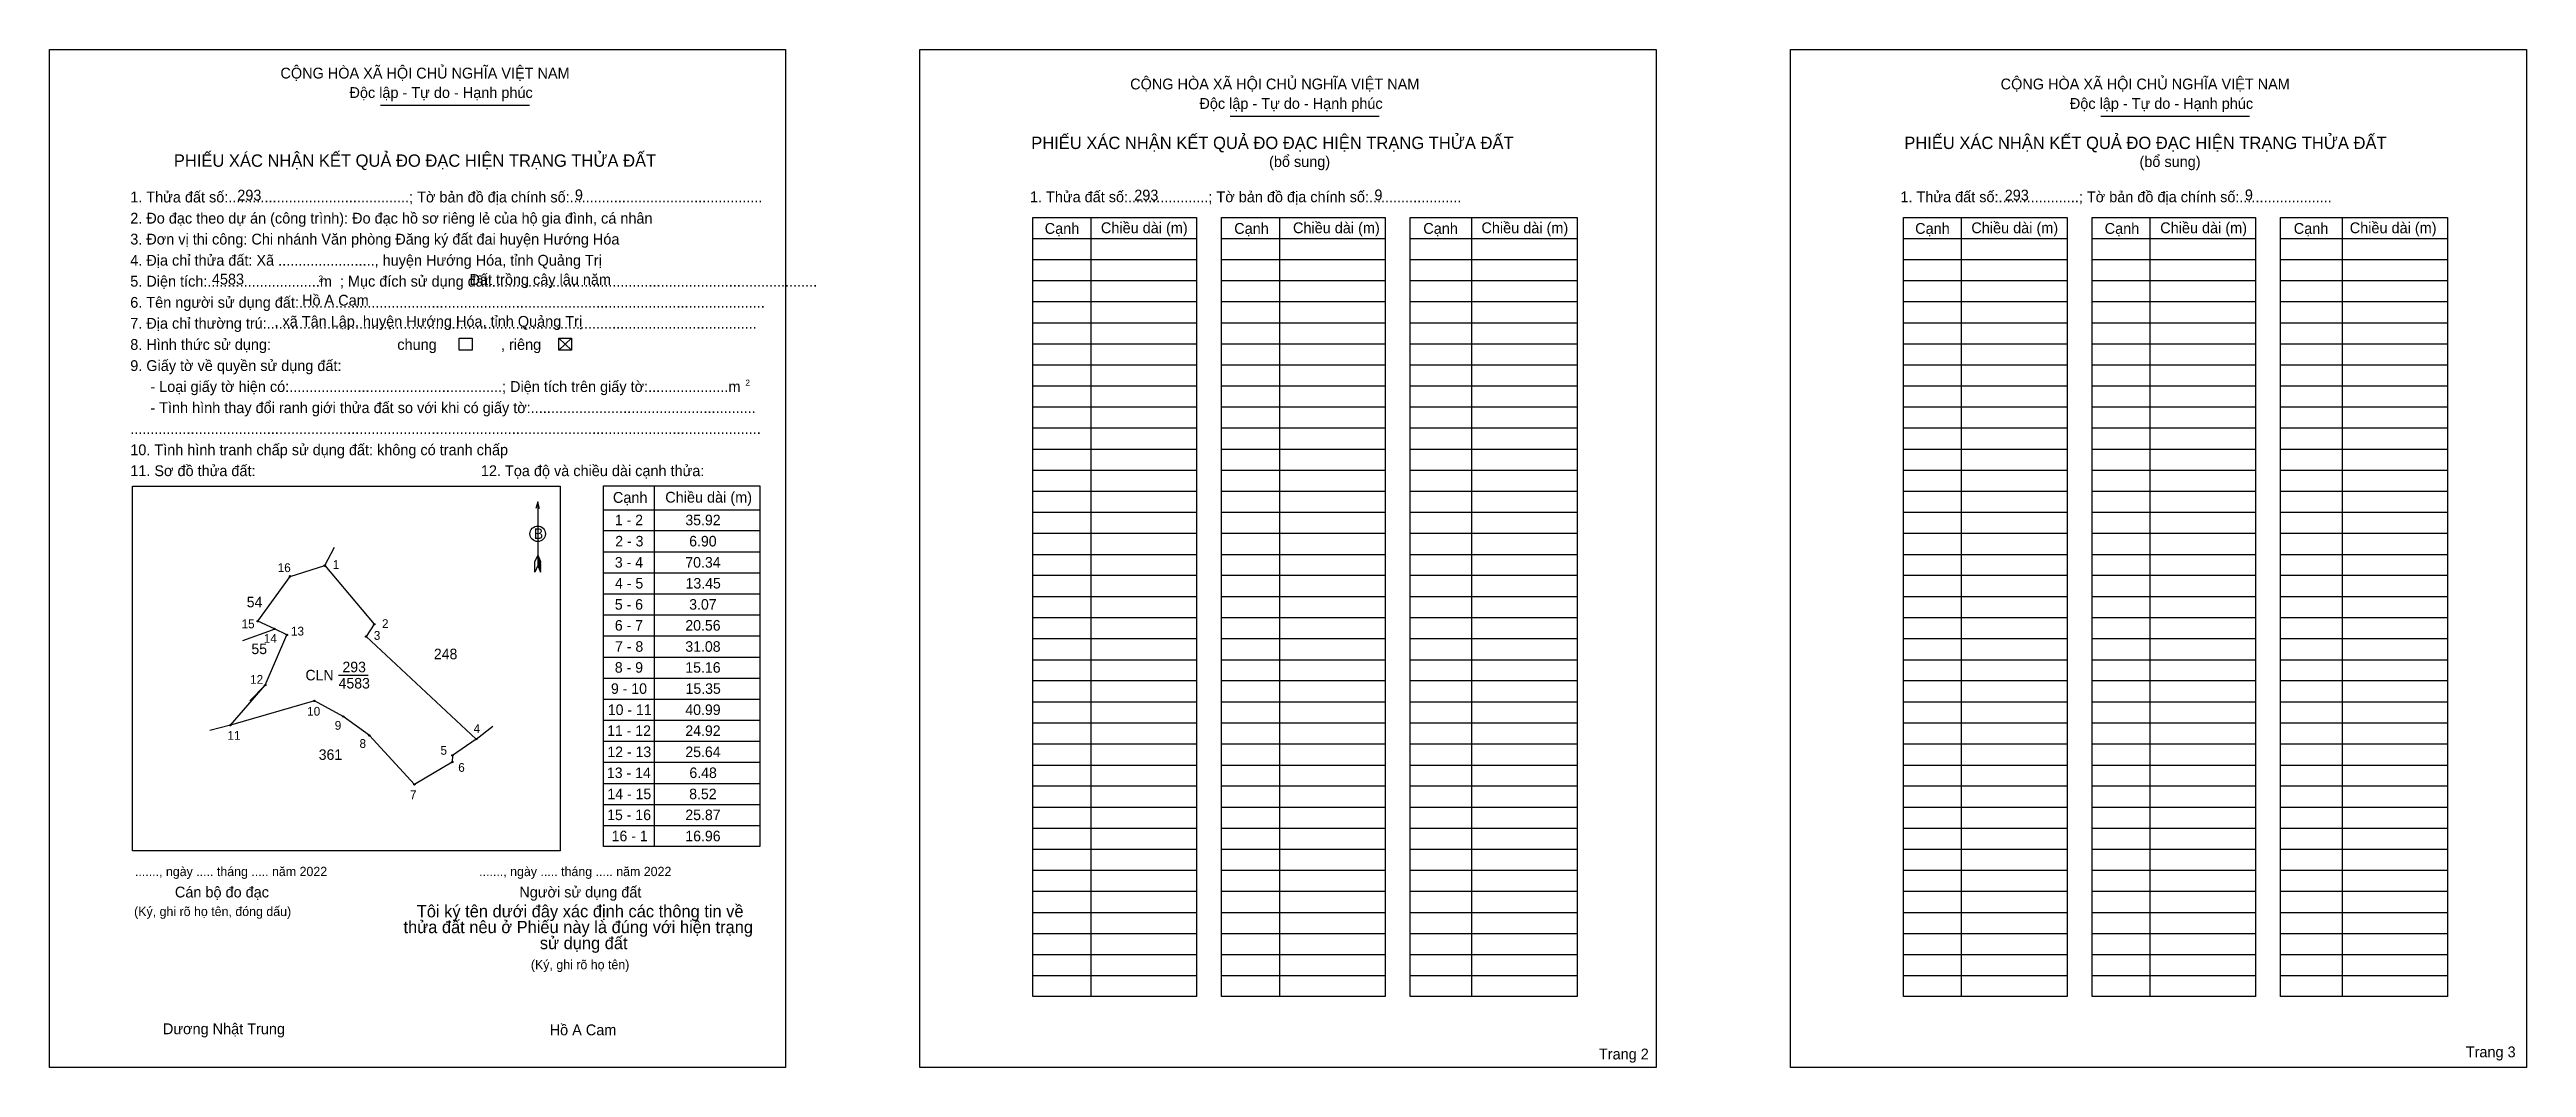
# Model space of a CAD drawing. Extents: x 544861 to 546020, y 1837409 to 1837886.
import ezdxf

# ---------------------------------------------------------------- set-up
doc = ezdxf.new("R2010")
doc.units = 0
for name, color, linetype in [('Level 1', 7, 'Continuous'), ('Level 10', 7, 'Continuous'), ('Level 11', 7, 'Continuous'), ('Level 13', 7, 'Continuous'), ('Level 2', 7, 'Continuous'), ('Level 25', 7, 'Continuous'), ('Level 27', 7, 'Continuous'), ('Level 36', 7, 'Continuous'), ('Level 48', 7, 'Continuous'), ('Level 50', 7, 'Continuous'), ('Level 52', 7, 'Continuous'), ('Level 55', 7, 'Continuous'), ('Level 6', 7, 'Continuous'), ('Level 9', 7, 'Continuous')]:
    doc.layers.add(name, color=color, linetype=linetype)

msp = doc.modelspace()

# ---------------------------------------------------------------- linework, layer by layer
at = {"layer": 'Level 1'}
for p, q in [((544860.6, 1837885.8), (544860.6, 1837885.8)), ((545268, 1837885.8), (545268, 1837885.8)), ((545015.5, 1837859.7), (545085.2, 1837859.7)), ((545413.2, 1837854.6), (545482.9, 1837854.6)), ((545820.7, 1837854.6), (545890.3, 1837854.6)), ((545348, 1837807.2), (545348, 1837442.5)), ((545436.3, 1837807.2), (545436.3, 1837442.5)), ((545526.2, 1837807.2), (545526.2, 1837442.5)), ((545755.4, 1837807.2), (545755.4, 1837442.5)), ((545843.7, 1837807.2), (545843.7, 1837442.5)), ((545933.6, 1837807.2), (545933.6, 1837442.5)), ((545320.9, 1837797.4), (545397.5, 1837797.4)), ((545409.2, 1837797.4), (545485.7, 1837797.4)), ((545497.4, 1837797.4), (545575.6, 1837797.4)), ((545728.3, 1837797.4), (545804.9, 1837797.4)), ((545816.6, 1837797.4), (545893.1, 1837797.4)), ((545904.8, 1837797.4), (545983, 1837797.4)), ((545320.9, 1837787.5), (545397.5, 1837787.5)), ((545409.2, 1837787.5), (545485.7, 1837787.5)), ((545497.4, 1837787.5), (545575.6, 1837787.5)), ((545728.3, 1837787.5), (545804.9, 1837787.5)), ((545816.6, 1837787.5), (545893.1, 1837787.5)), ((545904.8, 1837787.5), (545983, 1837787.5)), ((545320.9, 1837777.7), (545397.5, 1837777.7)), ((545409.2, 1837777.7), (545485.7, 1837777.7)), ((545497.4, 1837777.7), (545575.6, 1837777.7)), ((545728.3, 1837777.7), (545804.9, 1837777.7)), ((545816.6, 1837777.7), (545893.1, 1837777.7)), ((545904.8, 1837777.7), (545983, 1837777.7)), ((545320.9, 1837767.8), (545397.5, 1837767.8)), ((545409.2, 1837767.8), (545485.7, 1837767.8)), ((545497.4, 1837767.8), (545575.6, 1837767.8)), ((545728.3, 1837767.8), (545804.9, 1837767.8)), ((545816.6, 1837767.8), (545893.1, 1837767.8)), ((545904.8, 1837767.8), (545983, 1837767.8)), ((545099, 1837750.7), (545104.9, 1837745.1)), ((545099, 1837745.1), (545104.9, 1837750.7)), ((545320.9, 1837757.9), (545397.5, 1837757.9)), ((545409.2, 1837757.9), (545485.7, 1837757.9)), ((545497.4, 1837757.9), (545575.6, 1837757.9)), ((545728.3, 1837757.9), (545804.9, 1837757.9)), ((545816.6, 1837757.9), (545893.1, 1837757.9)), ((545904.8, 1837757.9), (545983, 1837757.9)), ((545320.9, 1837748.1), (545397.5, 1837748.1)), ((545320.9, 1837738.2), (545397.5, 1837738.2)), ((545409.2, 1837748.1), (545485.7, 1837748.1)), ((545409.2, 1837738.2), (545485.7, 1837738.2)), ((545497.4, 1837748.1), (545575.6, 1837748.1)), ((545497.4, 1837738.2), (545575.6, 1837738.2)), ((545728.3, 1837748.1), (545804.9, 1837748.1)), ((545728.3, 1837738.2), (545804.9, 1837738.2)), ((545816.6, 1837748.1), (545893.1, 1837748.1)), ((545816.6, 1837738.2), (545893.1, 1837738.2)), ((545904.8, 1837748.1), (545983, 1837748.1)), ((545904.8, 1837738.2), (545983, 1837738.2)), ((545320.9, 1837728.4), (545397.5, 1837728.4)), ((545409.2, 1837728.4), (545485.7, 1837728.4)), ((545497.4, 1837728.4), (545575.6, 1837728.4)), ((545728.3, 1837728.4), (545804.9, 1837728.4)), ((545816.6, 1837728.4), (545893.1, 1837728.4)), ((545904.8, 1837728.4), (545983, 1837728.4)), ((545320.9, 1837718.5), (545397.5, 1837718.5)), ((545409.2, 1837718.5), (545485.7, 1837718.5)), ((545497.4, 1837718.5), (545575.6, 1837718.5)), ((545728.3, 1837718.5), (545804.9, 1837718.5)), ((545816.6, 1837718.5), (545893.1, 1837718.5)), ((545904.8, 1837718.5), (545983, 1837718.5)), ((545320.9, 1837708.7), (545397.5, 1837708.7)), ((545409.2, 1837708.7), (545485.7, 1837708.7)), ((545497.4, 1837708.7), (545575.6, 1837708.7)), ((545728.3, 1837708.7), (545804.9, 1837708.7)), ((545816.6, 1837708.7), (545893.1, 1837708.7)), ((545904.8, 1837708.7), (545983, 1837708.7)), ((545320.9, 1837698.8), (545397.5, 1837698.8)), ((545409.2, 1837698.8), (545485.7, 1837698.8)), ((545497.4, 1837698.8), (545575.6, 1837698.8)), ((545728.3, 1837698.8), (545804.9, 1837698.8)), ((545816.6, 1837698.8), (545893.1, 1837698.8)), ((545904.8, 1837698.8), (545983, 1837698.8)), ((544899.4, 1837681.4), (544899.4, 1837681.4)), ((545143.6, 1837681.5), (545143.6, 1837512.7)), ((545320.9, 1837688.9), (545397.5, 1837688.9)), ((545320.9, 1837679.1), (545397.5, 1837679.1)), ((545409.2, 1837688.9), (545485.7, 1837688.9)), ((545409.2, 1837679.1), (545485.7, 1837679.1)), ((545497.4, 1837688.9), (545575.6, 1837688.9)), ((545497.4, 1837679.1), (545575.6, 1837679.1)), ((545728.3, 1837688.9), (545804.9, 1837688.9)), ((545728.3, 1837679.1), (545804.9, 1837679.1)), ((545816.6, 1837688.9), (545893.1, 1837688.9)), ((545816.6, 1837679.1), (545893.1, 1837679.1)), ((545904.8, 1837688.9), (545983, 1837688.9)), ((545904.8, 1837679.1), (545983, 1837679.1)), ((545089.1, 1837674), (545089.1, 1837644.2)), ((545119.9, 1837670.4), (545193, 1837670.4)), ((545320.9, 1837669.2), (545397.5, 1837669.2)), ((545409.2, 1837669.2), (545485.7, 1837669.2)), ((545497.4, 1837669.2), (545575.6, 1837669.2)), ((545728.3, 1837669.2), (545804.9, 1837669.2)), ((545816.6, 1837669.2), (545893.1, 1837669.2)), ((545904.8, 1837669.2), (545983, 1837669.2)), ((545119.9, 1837660.6), (545193, 1837660.6)), ((545320.9, 1837659.4), (545397.5, 1837659.4)), ((545409.2, 1837659.4), (545485.7, 1837659.4)), ((545497.4, 1837659.4), (545575.6, 1837659.4)), ((545728.3, 1837659.4), (545804.9, 1837659.4)), ((545816.6, 1837659.4), (545893.1, 1837659.4)), ((545904.8, 1837659.4), (545983, 1837659.4)), ((545089.1, 1837649.1), (545087.8, 1837646.1)), ((545087.8, 1837641.2), (545087.8, 1837646.1)), ((545089.1, 1837644.2), (545087.8, 1837641.2)), ((545089.1, 1837649.1), (545090.4, 1837646.1)), ((545089.1, 1837648.7), (545090.4, 1837645.7)), ((545089.1, 1837648.3), (545090.4, 1837645.2)), ((545089.1, 1837647.9), (545090.4, 1837644.8)), ((545089.1, 1837647.4), (545090.4, 1837644.3)), ((545089.1, 1837647), (545090.4, 1837643.9)), ((545089.1, 1837646.6), (545090.4, 1837643.5)), ((545089.1, 1837646.1), (545090.4, 1837643)), ((545089.1, 1837645.7), (545090.4, 1837642.6)), ((545089.1, 1837645.3), (545090.4, 1837642.1)), ((545089.1, 1837644.9), (545090.4, 1837641.7)), ((545089.1, 1837644.2), (545090.4, 1837641.2)), ((545090.4, 1837641.2), (545090.4, 1837646.1)), ((545119.9, 1837650.7), (545193, 1837650.7)), ((545320.9, 1837649.5), (545397.5, 1837649.5)), ((545409.2, 1837649.5), (545485.7, 1837649.5)), ((545497.4, 1837649.5), (545575.6, 1837649.5)), ((545728.3, 1837649.5), (545804.9, 1837649.5)), ((545816.6, 1837649.5), (545893.1, 1837649.5)), ((545904.8, 1837649.5), (545983, 1837649.5)), ((545119.9, 1837640.9), (545193, 1837640.9)), ((545320.9, 1837639.7), (545397.5, 1837639.7)), ((545409.2, 1837639.7), (545485.7, 1837639.7)), ((545497.4, 1837639.7), (545575.6, 1837639.7)), ((545728.3, 1837639.7), (545804.9, 1837639.7)), ((545816.6, 1837639.7), (545893.1, 1837639.7)), ((545904.8, 1837639.7), (545983, 1837639.7)), ((545119.9, 1837631), (545193, 1837631)), ((545119.9, 1837621.2), (545193, 1837621.2)), ((545320.9, 1837629.8), (545397.5, 1837629.8)), ((545409.2, 1837629.8), (545485.7, 1837629.8)), ((545497.4, 1837629.8), (545575.6, 1837629.8)), ((545728.3, 1837629.8), (545804.9, 1837629.8)), ((545816.6, 1837629.8), (545893.1, 1837629.8)), ((545904.8, 1837629.8), (545983, 1837629.8)), ((545119.9, 1837611.3), (545193, 1837611.3)), ((545320.9, 1837619.9), (545397.5, 1837619.9)), ((545320.9, 1837610.1), (545397.5, 1837610.1)), ((545409.2, 1837619.9), (545485.7, 1837619.9)), ((545409.2, 1837610.1), (545485.7, 1837610.1)), ((545497.4, 1837619.9), (545575.6, 1837619.9)), ((545497.4, 1837610.1), (545575.6, 1837610.1)), ((545728.3, 1837619.9), (545804.9, 1837619.9)), ((545728.3, 1837610.1), (545804.9, 1837610.1)), ((545816.6, 1837619.9), (545893.1, 1837619.9)), ((545816.6, 1837610.1), (545893.1, 1837610.1)), ((545904.8, 1837619.9), (545983, 1837619.9)), ((545904.8, 1837610.1), (545983, 1837610.1)), ((545119.9, 1837601.4), (545193, 1837601.4)), ((545320.9, 1837600.2), (545397.5, 1837600.2)), ((545409.2, 1837600.2), (545485.7, 1837600.2)), ((545497.4, 1837600.2), (545575.6, 1837600.2)), ((545728.3, 1837600.2), (545804.9, 1837600.2)), ((545816.6, 1837600.2), (545893.1, 1837600.2)), ((545904.8, 1837600.2), (545983, 1837600.2)), ((545119.9, 1837591.6), (545193, 1837591.6)), ((545320.9, 1837590.4), (545397.5, 1837590.4)), ((545409.2, 1837590.4), (545485.7, 1837590.4)), ((545497.4, 1837590.4), (545575.6, 1837590.4)), ((545728.3, 1837590.4), (545804.9, 1837590.4)), ((545816.6, 1837590.4), (545893.1, 1837590.4)), ((545904.8, 1837590.4), (545983, 1837590.4)), ((545119.9, 1837581.7), (545193, 1837581.7)), ((545320.9, 1837580.5), (545397.5, 1837580.5)), ((545409.2, 1837580.5), (545485.7, 1837580.5)), ((545497.4, 1837580.5), (545575.6, 1837580.5)), ((545728.3, 1837580.5), (545804.9, 1837580.5)), ((545816.6, 1837580.5), (545893.1, 1837580.5)), ((545904.8, 1837580.5), (545983, 1837580.5)), ((545119.9, 1837571.9), (545193, 1837571.9)), ((545320.9, 1837570.7), (545397.5, 1837570.7)), ((545409.2, 1837570.7), (545485.7, 1837570.7)), ((545497.4, 1837570.7), (545575.6, 1837570.7)), ((545728.3, 1837570.7), (545804.9, 1837570.7)), ((545816.6, 1837570.7), (545893.1, 1837570.7)), ((545904.8, 1837570.7), (545983, 1837570.7)), ((545119.9, 1837562), (545193, 1837562)), ((545119.9, 1837552.2), (545193, 1837552.2)), ((545320.9, 1837560.8), (545397.5, 1837560.8)), ((545409.2, 1837560.8), (545485.7, 1837560.8)), ((545497.4, 1837560.8), (545575.6, 1837560.8)), ((545728.3, 1837560.8), (545804.9, 1837560.8)), ((545816.6, 1837560.8), (545893.1, 1837560.8)), ((545904.8, 1837560.8), (545983, 1837560.8)), ((545119.9, 1837542.3), (545193, 1837542.3)), ((545320.9, 1837550.9), (545397.5, 1837550.9)), ((545320.9, 1837541.1), (545397.5, 1837541.1)), ((545409.2, 1837550.9), (545485.7, 1837550.9)), ((545409.2, 1837541.1), (545485.7, 1837541.1)), ((545497.4, 1837550.9), (545575.6, 1837550.9)), ((545497.4, 1837541.1), (545575.6, 1837541.1)), ((545728.3, 1837550.9), (545804.9, 1837550.9)), ((545728.3, 1837541.1), (545804.9, 1837541.1)), ((545816.6, 1837550.9), (545893.1, 1837550.9)), ((545816.6, 1837541.1), (545893.1, 1837541.1)), ((545904.8, 1837550.9), (545983, 1837550.9)), ((545904.8, 1837541.1), (545983, 1837541.1)), ((545119.9, 1837532.4), (545193, 1837532.4)), ((545320.9, 1837531.2), (545397.5, 1837531.2)), ((545409.2, 1837531.2), (545485.7, 1837531.2)), ((545497.4, 1837531.2), (545575.6, 1837531.2)), ((545728.3, 1837531.2), (545804.9, 1837531.2)), ((545816.6, 1837531.2), (545893.1, 1837531.2)), ((545904.8, 1837531.2), (545983, 1837531.2)), ((545119.9, 1837522.6), (545193, 1837522.6)), ((545320.9, 1837521.4), (545397.5, 1837521.4)), ((545409.2, 1837521.4), (545485.7, 1837521.4)), ((545497.4, 1837521.4), (545575.6, 1837521.4)), ((545728.3, 1837521.4), (545804.9, 1837521.4)), ((545816.6, 1837521.4), (545893.1, 1837521.4)), ((545904.8, 1837521.4), (545983, 1837521.4)), ((545099.6, 1837510.8), (545099.6, 1837510.8)), ((545320.9, 1837511.5), (545397.5, 1837511.5)), ((545409.2, 1837511.5), (545485.7, 1837511.5)), ((545497.4, 1837511.5), (545575.6, 1837511.5)), ((545728.3, 1837511.5), (545804.9, 1837511.5)), ((545816.6, 1837511.5), (545893.1, 1837511.5)), ((545904.8, 1837511.5), (545983, 1837511.5)), ((545320.9, 1837501.7), (545397.5, 1837501.7)), ((545409.2, 1837501.7), (545485.7, 1837501.7)), ((545497.4, 1837501.7), (545575.6, 1837501.7)), ((545728.3, 1837501.7), (545804.9, 1837501.7)), ((545816.6, 1837501.7), (545893.1, 1837501.7)), ((545904.8, 1837501.7), (545983, 1837501.7)), ((545320.9, 1837491.8), (545397.5, 1837491.8)), ((545320.9, 1837481.9), (545397.5, 1837481.9)), ((545409.2, 1837491.8), (545485.7, 1837491.8)), ((545409.2, 1837481.9), (545485.7, 1837481.9)), ((545497.4, 1837491.8), (545575.6, 1837491.8)), ((545497.4, 1837481.9), (545575.6, 1837481.9)), ((545728.3, 1837491.8), (545804.9, 1837491.8)), ((545728.3, 1837481.9), (545804.9, 1837481.9)), ((545816.6, 1837491.8), (545893.1, 1837491.8)), ((545816.6, 1837481.9), (545893.1, 1837481.9)), ((545904.8, 1837491.8), (545983, 1837491.8)), ((545904.8, 1837481.9), (545983, 1837481.9)), ((545320.9, 1837472.1), (545397.5, 1837472.1)), ((545409.2, 1837472.1), (545485.7, 1837472.1)), ((545497.4, 1837472.1), (545575.6, 1837472.1)), ((545728.3, 1837472.1), (545804.9, 1837472.1)), ((545816.6, 1837472.1), (545893.1, 1837472.1)), ((545904.8, 1837472.1), (545983, 1837472.1)), ((545320.9, 1837462.2), (545397.5, 1837462.2)), ((545409.2, 1837462.2), (545485.7, 1837462.2)), ((545497.4, 1837462.2), (545575.6, 1837462.2)), ((545728.3, 1837462.2), (545804.9, 1837462.2)), ((545816.6, 1837462.2), (545893.1, 1837462.2)), ((545904.8, 1837462.2), (545983, 1837462.2)), ((545320.9, 1837452.4), (545397.5, 1837452.4)), ((545409.2, 1837452.4), (545485.7, 1837452.4)), ((545497.4, 1837452.4), (545575.6, 1837452.4)), ((545728.3, 1837452.4), (545804.9, 1837452.4)), ((545816.6, 1837452.4), (545893.1, 1837452.4)), ((545904.8, 1837452.4), (545983, 1837452.4)), ((545205.1, 1837409.3), (545205.1, 1837409.3)), ((545612.5, 1837409.3), (545612.5, 1837409.3))]:
    msp.add_line(p, q, dxfattribs=at)
for points in [[(545320.9, 1837807.2), (545397.5, 1837807.2), (545397.5, 1837442.5), (545320.9, 1837442.5)], [(545409.2, 1837807.2), (545485.7, 1837807.2), (545485.7, 1837442.5), (545409.2, 1837442.5)], [(545497.4, 1837807.2), (545575.6, 1837807.2), (545575.6, 1837442.5), (545497.4, 1837442.5)], [(545728.3, 1837807.2), (545804.9, 1837807.2), (545804.9, 1837442.5), (545728.3, 1837442.5)], [(545816.6, 1837807.2), (545893.1, 1837807.2), (545893.1, 1837442.5), (545816.6, 1837442.5)], [(545904.8, 1837807.2), (545983, 1837807.2), (545983, 1837442.5), (545904.8, 1837442.5)], [(544899.4, 1837681.4), (545099.6, 1837681.4), (545099.6, 1837510.8), (544899.4, 1837510.8)], [(545119.9, 1837681.5), (545193, 1837681.5), (545193, 1837512.7), (545119.9, 1837512.7)]]:
    msp.add_lwpolyline(points, close=True, dxfattribs=at)
msp.add_lwpolyline([(545089.9, 1837670.9), (545089.1, 1837674), (545088.2, 1837670.9)], dxfattribs=at)
msp.add_circle((545089.1, 1837659.1), 3.64, dxfattribs=at)
at = {"layer": 'Level 10'}
msp.add_lwpolyline([(545060.3, 1837563), (545049.2, 1837555.4), (545049.1, 1837552.3), (545031.4, 1837541.8), (545010.3, 1837564.7), (544998.1, 1837573.6), (544984.6, 1837580.9), (544945.3, 1837569.5), (544961.6, 1837588.3), (544971.7, 1837611.8), (544965.9, 1837614.6), (544958.1, 1837618.2), (544973.2, 1837639.2), (544989.4, 1837644.2), (545012.6, 1837616.8), (545008.8, 1837611)], close=True, dxfattribs=at)
at = {"layer": 'Level 11'}
for centre in [(544989.4, 1837644.2), (544973.2, 1837639.2), (544958.1, 1837618.2), (544965.9, 1837614.6), (544971.7, 1837611.8), (545008.8, 1837611), (545012.6, 1837616.8), (544961.6, 1837588.3), (544984.6, 1837580.9), (544945.3, 1837569.5), (544998.1, 1837573.6), (545010.3, 1837564.7), (545060.3, 1837563), (545060.3, 1837563), (545049.1, 1837552.3), (545049.2, 1837555.4), (545031.4, 1837541.8)]:
    msp.add_circle(centre, 0.329, dxfattribs=at)
at = {"layer": 'Level 2'}
for points in [[(544860.6, 1837885.8), (545205.1, 1837885.8), (545205.1, 1837409.3), (544860.6, 1837409.3)], [(545268, 1837885.8), (545612.5, 1837885.8), (545612.5, 1837409.3), (545268, 1837409.3)], [(545675.4, 1837885.8), (546019.9, 1837885.8), (546019.9, 1837409.3), (545675.4, 1837409.3)]]:
    msp.add_lwpolyline(points, close=True, dxfattribs=at)
at = {"layer": 'Level 25'}
for p, q in [((544998.1, 1837573.6), (544984.6, 1837580.9)), ((545010.3, 1837564.7), (544998.1, 1837573.6)), ((545060.3, 1837563), (545049.2, 1837555.4))]:
    msp.add_line(p, q, dxfattribs=at)
at = {"layer": 'Level 27'}
for p, q in [((544989.4, 1837644.2), (544994, 1837652.9)), ((544945.3, 1837569.5), (544935.7, 1837567)), ((545060.3, 1837563), (545068.1, 1837569))]:
    msp.add_line(p, q, dxfattribs=at)
at = {"layer": 'Level 50'}
for points in [[(545052.4, 1837750.7), (545058.4, 1837750.7), (545058.4, 1837745.1), (545052.4, 1837745.1)], [(545099, 1837750.7), (545104.9, 1837750.7), (545104.9, 1837745.1), (545099, 1837745.1)]]:
    msp.add_lwpolyline(points, close=True, dxfattribs=at)
at = {"layer": 'Level 9'}
for p, q in [((544951.1, 1837609.2), (544965, 1837614.1)), ((544965, 1837614.1), (544965.9, 1837614.6)), ((544954.4, 1837581), (544961.6, 1837588.3)), ((544995.9, 1837593), (545009.8, 1837593))]:
    msp.add_line(p, q, dxfattribs=at)

# ---------------------------------------------------------------- texts
at = {"layer": 'Level 1'}
for s, height, p in [('CỘNG HÒA XÃ HỘI CHỦ NGHĨA VIỆT NAM', 5.06, (544968.7, 1837872.2)), ('Độc lập - Tự do - Hạnh phúc', 5.06, (545001, 1837863.1)), ('CỘNG HÒA XÃ HỘI CHỦ NGHĨA VIỆT NAM', 5.06, (545366.4, 1837867.1)), ('CỘNG HÒA XÃ HỘI CHỦ NGHĨA VIỆT NAM', 5.06, (545773.8, 1837867.1)), ('Độc lập - Tự do - Hạnh phúc', 5.06, (545398.8, 1837858)), ('Độc lập - Tự do - Hạnh phúc', 5.06, (545806.2, 1837858)), ('PHIẾU XÁC NHẬN KẾT QUẢ ĐO ĐẠC HIỆN TRẠNG THỬA ĐẤT', 5.783, (545320.1, 1837839.2)), ('PHIẾU XÁC NHẬN KẾT QUẢ ĐO ĐẠC HIỆN TRẠNG THỬA ĐẤT', 5.783, (545728.7, 1837839.2)), ('PHIẾU XÁC NHẬN KẾT QUẢ ĐO ĐẠC HIỆN TRẠNG THỬA ĐẤT', 5.783, (544918.8, 1837830.9)), ('(bổ sung)', 5.06, (545431.4, 1837830.8)), ('(bổ sung)', 5.06, (545838.8, 1837830.8)), ('1. Thửa đất số:.............................................; Tờ bản đồ địa chính số:................................................', 5.0597, (544898.4, 1837814.2)), ('1. Thửa đất số:....................; Tờ bản đồ địa chính số:.......................', 5.06, (545319.5, 1837814.3)), ('1. Thửa đất số:....................; Tờ bản đồ địa chính số:.......................', 5.06, (545726.9, 1837814.3)), ('2. Đo đạc theo dự án (công trình): Đo đạc hồ sơ riêng lẻ của hộ gia đình, cá nhân', 5.06, (544898.4, 1837804.3)), ('3. Đơn vị thi công: Chi nhánh Văn phòng Đăng ký đất đai huyện Hướng Hóa', 5.06, (544898.4, 1837794.5)), ('Cạnh', 5.06, (545326.4, 1837799.5)), ('Chiều dài (m)', 5.06, (545352.7, 1837799.8)), ('Cạnh', 5.06, (545415.1, 1837799.5)), ('Chiều dài (m)', 5.06, (545442.6, 1837799.8)), ('Cạnh', 5.06, (545503.6, 1837799.5)), ('Chiều dài (m)', 5.06, (545530.8, 1837799.8)), ('Cạnh', 5.06, (545733.8, 1837799.5)), ('Chiều dài (m)', 5.06, (545760.1, 1837799.8)), ('Cạnh', 5.06, (545822.5, 1837799.5)), ('Chiều dài (m)', 5.06, (545848.5, 1837799.8)), ('Cạnh', 5.06, (545911, 1837799.5)), ('Chiều dài (m)', 5.06, (545937.2, 1837799.8)), ('4. Địa chỉ thửa đất: Xã ........................, huyện Hướng Hóa, tỉnh Quảng Trị', 5.06, (544898.4, 1837784.6)), ('5. Diện tích:............................m  ; Mục đích sử dụng đất:.................................................................................', 5.0597, (544898.4, 1837774.8)), ('2', 2.89, (544986.5, 1837777.1)), ('6. Tên người sử dụng đất:....................................................................................................................', 5.0597, (544898.4, 1837764.9)), ('7. Địa chỉ thường trú:..........................................................................................................................', 5.0597, (544898.4, 1837755.1)), ('chung                , riêng', 5.06, (545023.4, 1837745.2)), ('9. Giấy tờ về quyền sử dụng đất:', 5.06, (544898.4, 1837735.3)), ('     - Loại giấy tờ hiện có:.....................................................; Diện tích trên giấy tờ:....................m', 5.0597, (544898.4, 1837725.5)), ('2', 2.89, (545186.3, 1837728.4)), ('     - Tình hình thay đổi ranh giới thửa đất so với khi có giấy tờ:........................................................', 5.0597, (544898.4, 1837715.6)), ('.............................................................................................................................................................', 5.0597, (544898.4, 1837705.8)), ('10. Tình hình tranh chấp sử dụng đất: không có tranh chấp', 5.06, (544898.4, 1837695.9)), ('11. Sơ đồ thửa đất:', 5.06, (544898.4, 1837686.1)), ('12. Tọa độ và chiều dài cạnh thửa:', 5.06, (545062.5, 1837686.1)), ('Cạnh', 5.06, (545124.3, 1837673.6)), ('Chiều dài (m)', 5.06, (545148.8, 1837673.7)), ('B', 4.93, (545087.3, 1837656.7)), ('......., ngày ..... tháng ..... năm 2022', 4.337, (544900.6, 1837498.9)), ('Cán bộ đo đạc', 5.06, (544919.3, 1837488.9)), ('......., ngày ..... tháng ..... năm 2022', 4.337, (545061.7, 1837498.9)), ('Người sử dụng đất', 5.06, (545080.5, 1837488.9)), ('(Ký, ghi rõ họ tên, đóng dấu)', 4.337, (544900.2, 1837480.2)), ('Tôi ký tên dưới đây xác định các thông tin về', 5.75, (545032.5, 1837479.6)), ('thửa đất nêu ở Phiếu này là đúng với hiện trạng', 5.75, (545026.3, 1837472.2)), ('sử dụng đất', 5.75, (545090.1, 1837464.7)), ('(Ký, ghi rõ họ tên)', 4.337, (545085.9, 1837455.3)), ('Dương Nhật Trung', 5.06, (544913.7, 1837424.9)), ('Trang 2', 5.06, (545585.8, 1837413.1)), ('Trang 3', 5.06, (545991.5, 1837414.1))]:
    msp.add_text(s, height=height, dxfattribs=at).set_placement(p)
at = {"layer": 'Level 13'}
for s, p in [('293', (544997.7, 1837594.3)), ('CLN', (544980.4, 1837590.5)), ('4583', (544995.9, 1837586.7))]:
    msp.add_text(s, height=4.93, dxfattribs=at).set_placement(p)
at = {"layer": 'Level 36'}
for s, p in [('54', (544952.9, 1837624.7)), ('55', (544955.1, 1837602.8)), ('248', (545040.5, 1837600.4)), ('361', (544986.6, 1837553.3))]:
    msp.add_text(s, height=4.93, dxfattribs=at).set_placement(p)
at = {"layer": 'Level 48'}
msp.add_text('8. Hình thức sử dụng:', height=5.06, dxfattribs=at).set_placement((544898.4, 1837745.2))
at = {"layer": 'Level 52'}
for s, p in [('1 - 2', (545125.2, 1837663.1)), ('35.92', (545158.2, 1837663.1)), ('2 - 3', (545125.4, 1837653.2)), ('6.90', (545160, 1837653.2)), ('3 - 4', (545125.2, 1837643.3)), ('70.34', (545158.2, 1837643.3)), ('4 - 5', (545125.3, 1837633.5)), ('13.45', (545158.3, 1837633.5)), ('5 - 6', (545125.2, 1837623.6)), ('3.07', (545160, 1837623.6)), ('6 - 7', (545125.2, 1837613.8)), ('20.56', (545158.2, 1837613.8)), ('8 - 9', (545125.2, 1837594.1)), ('7 - 8', (545125.3, 1837603.9)), ('31.08', (545158.2, 1837603.9)), ('15.16', (545158.2, 1837594.1)), ('9 - 10', (545123.4, 1837584.2)), ('15.35', (545158.3, 1837584.2)), ('10 - 11', (545121.9, 1837574.3)), ('40.99', (545158.2, 1837574.3)), ('11 - 12', (545121.6, 1837564.5)), ('24.92', (545158.2, 1837564.5)), ('12 - 13', (545121.7, 1837554.6)), ('25.64', (545158.2, 1837554.6)), ('13 - 14', (545121.5, 1837544.8)), ('14 - 15', (545121.7, 1837534.9)), ('8.52', (545160, 1837534.9)), ('6.48', (545160.1, 1837544.8)), ('15 - 16', (545121.6, 1837525.1)), ('25.87', (545158.2, 1837525.1)), ('16 - 1', (545123.7, 1837515.2)), ('16.96', (545158.2, 1837515.2))]:
    msp.add_text(s, height=4.93, dxfattribs=at).set_placement(p)
at = {"layer": 'Level 55'}
for s, p in [('1', (544989.4, 1837644.2)), ('16', (544973.1, 1837639.2)), ('15', (544958, 1837618.2)), ('14', (544965.8, 1837614.6)), ('13', (544971.6, 1837611.8)), ('3', (545008.8, 1837611)), ('2', (545012.6, 1837616.8)), ('12', (544961.5, 1837588.3)), ('10', (544984.5, 1837580.9)), ('11', (544945.2, 1837569.5)), ('9', (544998.1, 1837573.6)), ('8', (545010.3, 1837564.7)), ('4', (545060.2, 1837563)), ('6', (545049, 1837552.3)), ('5', (545049.1, 1837555.4)), ('7', (545031.3, 1837541.8))]:
    msp.add_text(s, height=0.164, dxfattribs=at).set_placement(p)
at = {"layer": 'Level 6'}
for s, p in [('293', (544948.5, 1837815.1)), ('9', (545106.5, 1837815.2)), ('293', (545368.3, 1837815.1)), ('9', (545480.7, 1837815.2)), ('293', (545775.7, 1837815.1)), ('9', (545888.1, 1837815.2)), ('4583', (544936.6, 1837775.8)), ('Hồ A Cam', (544978.8, 1837765.9)), ('Đất trồng cây lâu năm', (545057.2, 1837775.6)), (', xã Tân Lập, huyện Hướng Hóa, tỉnh Quảng Trị', (544965.9, 1837756)), ('Hồ A Cam', (545094.7, 1837424.4))]:
    msp.add_text(s, height=5.06, dxfattribs=at).set_placement(p)
at = {"layer": 'Level 9'}
for s, p in [('16', (544967.4, 1837641.2)), ('1', (544993.2, 1837642.7)), ('15', (544950.5, 1837614.9)), ('14', (544960.9, 1837608.1)), ('13', (544973.6, 1837611.5)), ('3', (545012.4, 1837609.5)), ('2', (545016.2, 1837615)), ('12', (544954.5, 1837588.9)), ('10', (544981.2, 1837574)), ('11', (544943.9, 1837562.7)), ('9', (544994.1, 1837567.4)), ('8', (545005.7, 1837558.9)), ('4', (545059.1, 1837565.9)), ('5', (545043.6, 1837555.7)), ('6', (545051.9, 1837547.7)), ('7', (545029.3, 1837534.9))]:
    msp.add_text(s, height=4.11, dxfattribs=at).set_placement(p)

doc.saveas('drawing.dxf')
